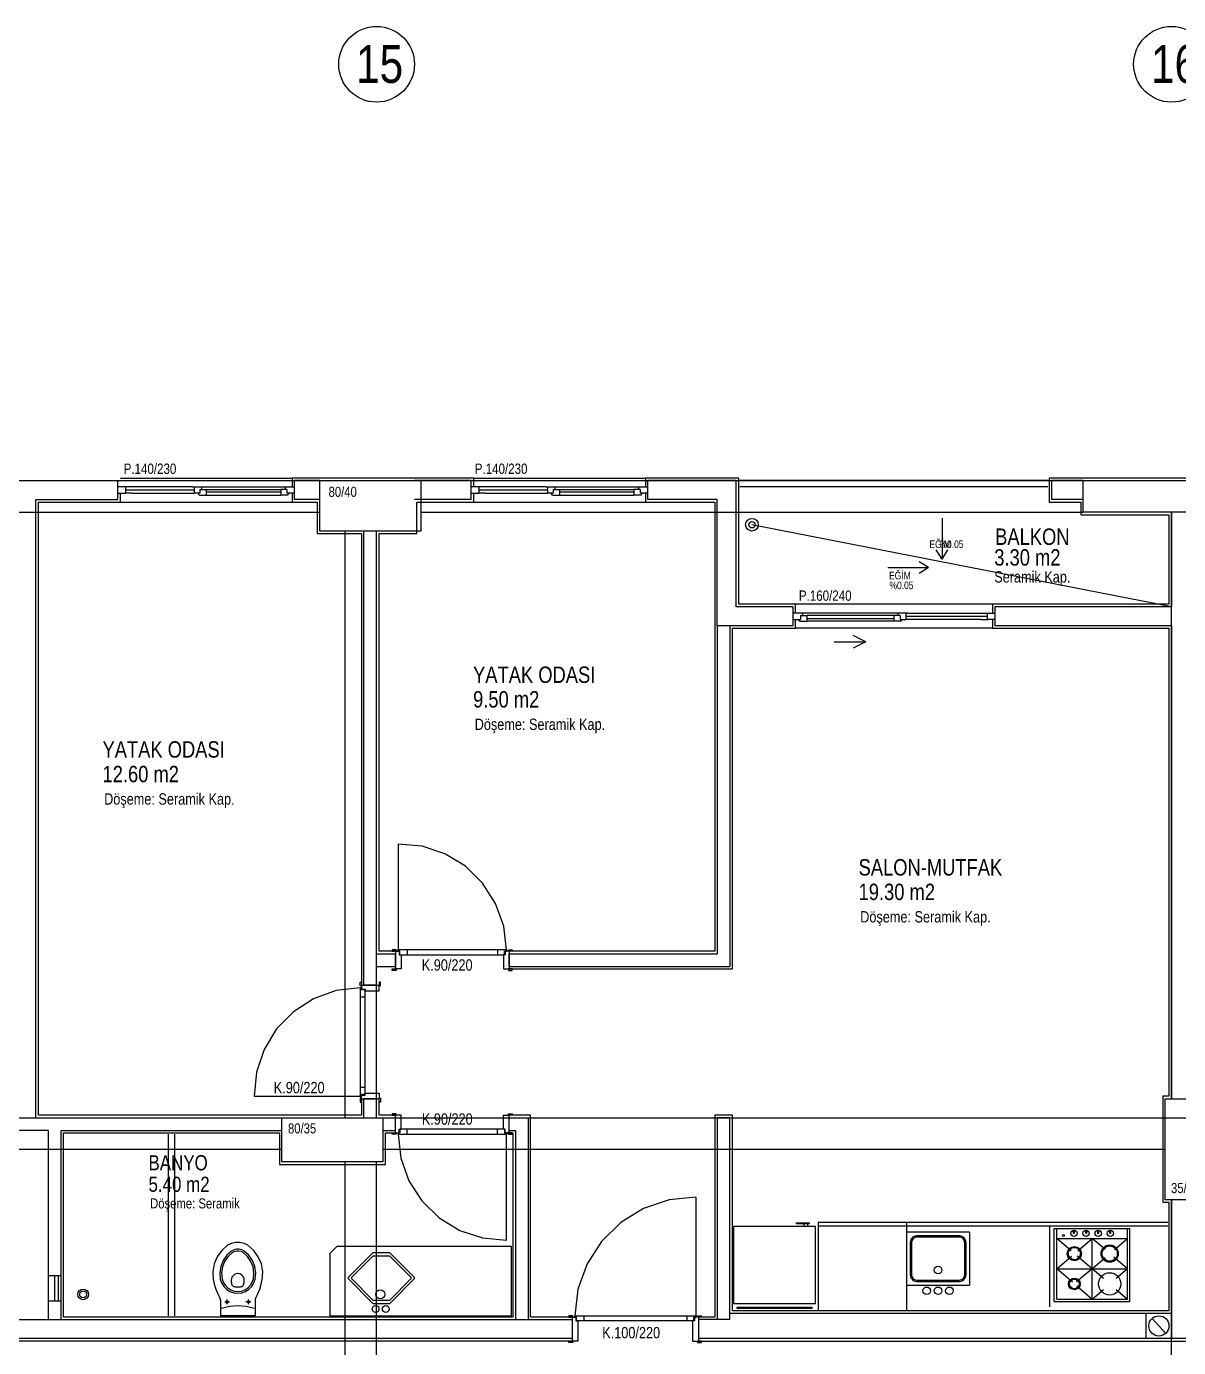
# Model space of a CAD drawing. Header units: centimetres. Extents: x 0 to 12847, y -30 to 2970.
# Drawn here: x 2202.2 to 2430.4, y 1356.9 to 1618.7 of the extents above; entities that cross this region are included whole.
import ezdxf

# ---------------------------------------------------------------- set-up
doc = ezdxf.new("R2010")
doc.units = ezdxf.units.CM
doc.layers.add('SCOTT-MIMARI', color=8, linetype='CONTINUOUS')
doc.styles.get("Standard").update_dxf_attribs({"font": 'arial.ttf', "width": 0.8})

msp = doc.modelspace()

# ---------------------------------------------------------------- linework, layer by layer
at = {"layer": 'SCOTT-MIMARI'}
for p, q in [((2235.05, 1527.47), (2220.3, 1527.47)), ((2221.8, 1527.47), (2221.8, 1526.22)), ((2235.42, 1526.84), (2221.8, 1526.84)), ((2235.05, 1527.47), (2236.92, 1527.47)), ((2235.42, 1527.47), (2235.42, 1526.22)), ((2236.55, 1526.97), (2237.8, 1526.97)), ((2236.55, 1526.97), (2236.55, 1526.22)), ((2236.92, 1526.97), (2236.92, 1527.47)), ((2237.8, 1526.97), (2252.55, 1526.97)), ((2237.8, 1526.97), (2237.8, 1525.84)), ((2252.55, 1526.4), (2237.8, 1526.4)), ((2253.8, 1526.97), (2252.55, 1526.97)), ((2252.55, 1526.97), (2252.55, 1525.84)), ((2253.42, 1527.47), (2253.42, 1526.97)), ((2253.42, 1527.47), (2255.3, 1527.47)), ((2253.8, 1526.97), (2253.8, 1526.22)), ((2305.05, 1527.47), (2290.3, 1527.47)), ((2291.8, 1527.47), (2291.8, 1526.22)), ((2305.42, 1526.84), (2291.8, 1526.84)), ((2305.05, 1527.47), (2306.92, 1527.47)), ((2305.42, 1527.47), (2305.42, 1526.22)), ((2306.55, 1526.97), (2307.8, 1526.97)), ((2306.55, 1526.97), (2306.55, 1526.22)), ((2306.92, 1526.97), (2306.92, 1527.47)), ((2307.8, 1526.97), (2322.55, 1526.97)), ((2307.8, 1526.97), (2307.8, 1525.84)), ((2322.55, 1526.4), (2307.8, 1526.4)), ((2323.8, 1526.97), (2322.55, 1526.97)), ((2322.55, 1526.97), (2322.55, 1525.84)), ((2323.42, 1527.47), (2323.42, 1526.97)), ((2323.42, 1527.47), (2325.3, 1527.47)), ((2323.8, 1526.97), (2323.8, 1526.22)), ((2220.3, 1526.22), (2221.8, 1526.22)), ((2223.05, 1526.22), (2221.64, 1526.22)), ((2223.05, 1526.22), (2235.42, 1526.22)), ((2236.55, 1526.22), (2235.42, 1526.22)), ((2236.39, 1525.84), (2237.8, 1525.84)), ((2237.8, 1525.84), (2252.55, 1525.84)), ((2253.96, 1525.84), (2252.55, 1525.84)), ((2255.3, 1526.22), (2253.8, 1526.22)), ((2290.3, 1526.22), (2291.8, 1526.22)), ((2293.05, 1526.22), (2291.64, 1526.22)), ((2293.05, 1526.22), (2305.42, 1526.22)), ((2306.55, 1526.22), (2305.42, 1526.22)), ((2306.39, 1525.84), (2307.8, 1525.84)), ((2307.8, 1525.84), (2322.55, 1525.84)), ((2323.96, 1525.84), (2322.55, 1525.84)), ((2325.3, 1526.22), (2323.8, 1526.22)), ((2355.92, 1502.47), (2354.05, 1502.47)), ((2354.05, 1501.22), (2355.55, 1501.22)), ((2355.39, 1500.84), (2356.8, 1500.84)), ((2355.55, 1501.97), (2356.8, 1501.97)), ((2355.55, 1501.97), (2355.55, 1501.22)), ((2355.92, 1502.47), (2355.92, 1501.97)), ((2374.05, 1501.97), (2356.8, 1501.97)), ((2356.8, 1501.97), (2356.8, 1500.84)), ((2356.8, 1501.4), (2374.05, 1501.4)), ((2374.05, 1500.84), (2356.8, 1500.84)), ((2375.3, 1501.97), (2374.05, 1501.97)), ((2374.05, 1501.97), (2374.05, 1500.84)), ((2375.46, 1500.84), (2374.05, 1500.84)), ((2376.8, 1502.47), (2374.92, 1502.47)), ((2374.92, 1501.97), (2374.92, 1502.47)), ((2375.3, 1501.97), (2375.3, 1501.22)), ((2375.3, 1501.22), (2376.42, 1501.22)), ((2376.42, 1502.47), (2376.42, 1501.22)), ((2376.42, 1501.84), (2392.55, 1501.84)), ((2391.3, 1501.22), (2376.42, 1501.22)), ((2376.8, 1502.47), (2394.05, 1502.47)), ((2391.3, 1501.22), (2392.71, 1501.22)), ((2392.55, 1502.47), (2392.55, 1501.22)), ((2394.05, 1501.22), (2392.55, 1501.22)), ((2275.8, 1456.71), (2275.8, 1435.72)), ((2275.44, 1435.71), (2274.67, 1435.71)), ((2274.67, 1435.71), (2274.67, 1435.47)), ((2274.67, 1435.47), (2275.44, 1435.47)), ((2275.3, 1435.47), (2275.3, 1431.97)), ((2275.3, 1435.47), (2276.05, 1435.47)), ((2275.44, 1435.47), (2275.44, 1435.71)), ((2297.3, 1435.72), (2275.8, 1435.72)), ((2275.8, 1435.47), (2275.8, 1435.72)), ((2276.18, 1435.48), (2275.8, 1435.48)), ((2276.05, 1435.47), (2276.05, 1434.72)), ((2276.05, 1434.72), (2276.42, 1434.72)), ((2276.18, 1434.75), (2276.18, 1435.48)), ((2276.18, 1434.75), (2296.92, 1434.75)), ((2276.42, 1434.72), (2276.42, 1431.97)), ((2277.58, 1435.72), (2277.58, 1434.75)), ((2295.51, 1435.72), (2295.51, 1434.75)), ((2296.67, 1434.72), (2296.67, 1431.97)), ((2297.05, 1434.72), (2296.67, 1434.72)), ((2296.92, 1434.75), (2296.92, 1435.48)), ((2296.92, 1435.48), (2297.3, 1435.48)), ((2297.8, 1435.47), (2297.05, 1435.47)), ((2297.05, 1435.47), (2297.05, 1434.72)), ((2297.3, 1435.47), (2297.3, 1435.72)), ((2297.66, 1435.71), (2298.42, 1435.71)), ((2297.66, 1435.47), (2297.66, 1435.71)), ((2298.42, 1435.47), (2297.66, 1435.47)), ((2297.8, 1435.47), (2297.8, 1431.97)), ((2298.42, 1435.71), (2298.42, 1435.47)), ((2274.66, 1431.68), (2274.66, 1431.97)), ((2274.66, 1431.97), (2275.44, 1431.97)), ((2275.44, 1431.68), (2274.66, 1431.68)), ((2276.42, 1431.97), (2275.3, 1431.97)), ((2275.44, 1431.97), (2275.44, 1431.68)), ((2296.67, 1431.97), (2297.8, 1431.97)), ((2297.66, 1431.97), (2297.66, 1431.68)), ((2298.44, 1431.97), (2297.66, 1431.97)), ((2297.66, 1431.68), (2298.44, 1431.68)), ((2298.44, 1431.68), (2298.44, 1431.97)), ((2268.3, 1428.58), (2268.3, 1429.34)), ((2268.3, 1429.34), (2268.55, 1429.34)), ((2268.55, 1428.58), (2268.3, 1428.58)), ((2268.3, 1428.22), (2268.3, 1406.72)), ((2268.55, 1428.22), (2268.3, 1428.22)), ((2268.53, 1427.84), (2268.53, 1428.22)), ((2269.26, 1427.84), (2268.53, 1427.84)), ((2268.55, 1429.34), (2268.55, 1428.58)), ((2268.55, 1428.72), (2268.55, 1427.97)), ((2268.55, 1428.72), (2272.05, 1428.72)), ((2268.55, 1427.97), (2269.3, 1427.97)), ((2269.26, 1407.1), (2269.26, 1427.84)), ((2269.3, 1427.97), (2269.3, 1427.59)), ((2269.3, 1427.59), (2272.05, 1427.59)), ((2272.34, 1429.35), (2272.05, 1429.35)), ((2272.05, 1429.35), (2272.05, 1428.58)), ((2272.05, 1427.59), (2272.05, 1428.72)), ((2272.05, 1428.58), (2272.34, 1428.58)), ((2272.34, 1428.58), (2272.34, 1429.35)), ((2268.3, 1426.43), (2269.26, 1426.43)), ((2268.3, 1408.5), (2269.26, 1408.5)), ((2247.3, 1406.72), (2268.3, 1406.72)), ((2268.55, 1406.72), (2268.3, 1406.72)), ((2268.3, 1406.36), (2268.3, 1405.59)), ((2268.55, 1406.36), (2268.3, 1406.36)), ((2268.53, 1407.1), (2268.53, 1406.72)), ((2269.26, 1407.1), (2268.53, 1407.1)), ((2268.55, 1406.97), (2269.3, 1406.97)), ((2268.55, 1406.22), (2268.55, 1406.97)), ((2268.55, 1405.59), (2268.55, 1406.36)), ((2268.55, 1406.22), (2272.05, 1406.22)), ((2269.3, 1406.97), (2269.3, 1407.34)), ((2269.3, 1407.34), (2272.05, 1407.34)), ((2272.05, 1407.34), (2272.05, 1406.22)), ((2272.05, 1406.36), (2272.34, 1406.36)), ((2272.05, 1405.58), (2272.05, 1406.36)), ((2272.34, 1406.36), (2272.34, 1405.58)), ((2268.3, 1405.59), (2268.55, 1405.59)), ((2272.34, 1405.58), (2272.05, 1405.58)), ((2274.66, 1403.25), (2274.66, 1402.97)), ((2275.44, 1403.25), (2274.66, 1403.25)), ((2275.44, 1402.97), (2275.44, 1403.25)), ((2297.66, 1402.97), (2297.66, 1403.25)), ((2297.66, 1403.25), (2298.44, 1403.25)), ((2298.44, 1403.25), (2298.44, 1402.97)), ((1675.3, 1402.47), (2729.05, 1402.47)), ((2274.66, 1402.97), (2275.44, 1402.97)), ((2276.42, 1402.97), (2275.3, 1402.97)), ((2275.3, 1399.47), (2275.3, 1402.97)), ((2276.42, 1400.22), (2276.42, 1402.97)), ((2296.67, 1402.97), (2297.8, 1402.97)), ((2296.67, 1400.22), (2296.67, 1402.97)), ((2298.44, 1402.97), (2297.66, 1402.97)), ((2297.8, 1399.47), (2297.8, 1402.97)), ((2274.67, 1399.47), (2275.44, 1399.47)), ((2274.67, 1399.22), (2274.67, 1399.47)), ((2275.44, 1399.22), (2274.67, 1399.22)), ((2275.3, 1399.47), (2276.05, 1399.47)), ((2275.44, 1399.47), (2275.44, 1399.22)), ((2275.8, 1399.47), (2275.8, 1399.22)), ((2276.18, 1399.45), (2275.8, 1399.45)), ((2275.8, 1399.22), (2297.3, 1399.22)), ((2276.05, 1399.47), (2276.05, 1400.22)), ((2276.05, 1400.22), (2276.42, 1400.22)), ((2296.92, 1400.18), (2276.18, 1400.18)), ((2276.18, 1400.18), (2276.18, 1399.45)), ((2277.58, 1399.22), (2277.58, 1400.18)), ((2295.51, 1399.22), (2295.51, 1400.18)), ((2297.05, 1400.22), (2296.67, 1400.22)), ((2296.92, 1400.18), (2296.92, 1399.45)), ((2296.92, 1399.45), (2297.3, 1399.45)), ((2297.05, 1399.47), (2297.05, 1400.22)), ((2297.8, 1399.47), (2297.05, 1399.47)), ((2297.3, 1399.47), (2297.3, 1399.22)), ((2297.3, 1378.22), (2297.3, 1399.22)), ((2298.42, 1399.47), (2297.66, 1399.47)), ((2297.66, 1399.47), (2297.66, 1399.22)), ((2297.66, 1399.22), (2298.42, 1399.22)), ((2298.42, 1399.22), (2298.42, 1399.47)), ((2334.8, 1386.71), (2334.8, 1363.22)), ((2342.27, 1380.93), (2342.27, 1365.68)), ((2354.77, 1381.68), (2357.27, 1381.68)), ((2354.77, 1381.43), (2354.77, 1381.68)), ((2357.27, 1381.43), (2354.77, 1381.43)), ((2356.27, 1380.93), (2356.27, 1381.43)), ((2357.02, 1380.93), (2357.02, 1381.43)), ((2357.27, 1381.68), (2357.27, 1381.43)), ((2358.52, 1365.68), (2358.52, 1380.93)), ((2359.05, 1381.8), (2428.3, 1381.8)), ((2376.55, 1379.8), (2376.55, 1369.3)), ((2389.05, 1379.8), (2376.55, 1379.8)), ((2389.05, 1379.8), (2389.05, 1369.3)), ((2405.8, 1366.05), (2405.8, 1380.55)), ((2405.8, 1380.55), (2420.8, 1380.55)), ((2406.3, 1366.55), (2406.3, 1380.55)), ((2409.66, 1379.56), (2409.66, 1380.17)), ((2409.79, 1380.17), (2409.79, 1379.56)), ((2412.06, 1379.56), (2412.06, 1380.17)), ((2412.19, 1380.17), (2412.19, 1379.56)), ((2414.45, 1379.56), (2414.45, 1380.17)), ((2414.59, 1380.17), (2414.59, 1379.56)), ((2416.85, 1379.56), (2416.85, 1380.17)), ((2416.98, 1380.17), (2416.98, 1379.56)), ((2420.3, 1378.55), (2420.3, 1380.55)), ((2377.3, 1377.8), (2377.3, 1371.3)), ((2377.55, 1377.8), (2377.55, 1371.3)), ((2387.05, 1379.05), (2378.55, 1379.05)), ((2387.05, 1378.8), (2378.55, 1378.8)), ((2388.05, 1377.8), (2388.05, 1371.3)), ((2388.3, 1377.8), (2388.3, 1371.3)), ((2409.19, 1376.08), (2406.3, 1378.55)), ((2406.3, 1378.55), (2420.3, 1378.55)), ((2409.79, 1379.56), (2409.66, 1379.56)), ((2410.46, 1376.12), (2413.3, 1378.55)), ((2412.19, 1379.56), (2412.06, 1379.56)), ((2415.88, 1376.35), (2413.3, 1378.55)), ((2413.3, 1366.55), (2413.3, 1378.55)), ((2414.59, 1379.56), (2414.45, 1379.56)), ((2416.98, 1379.56), (2416.85, 1379.56)), ((2417.75, 1376.36), (2420.3, 1378.55)), ((2420.3, 1366.55), (2420.3, 1378.55)), ((2406.3, 1372.55), (2409.23, 1375.06)), ((2413.3, 1372.55), (2410.38, 1375.06)), ((2413.3, 1372.55), (2415.92, 1374.79)), ((2420.3, 1372.55), (2417.65, 1374.83)), ((2409.41, 1369.89), (2406.3, 1372.55)), ((2406.3, 1372.55), (2420.3, 1372.55)), ((2413.3, 1372.55), (2410.25, 1369.93)), ((2415.55, 1370.63), (2413.3, 1372.55)), ((2420.3, 1372.55), (2418.06, 1370.63)), ((2376.55, 1369.3), (2389.05, 1369.3)), ((2378.55, 1370.3), (2387.05, 1370.3)), ((2378.55, 1370.05), (2387.05, 1370.05)), ((2410.26, 1369.17), (2413.3, 1366.55)), ((2243.51, 1368.99), (2244.59, 1368.99)), ((2406.3, 1366.55), (2420.3, 1366.55)), ((2413.3, 1366.55), (2415.55, 1368.47)), ((2418.06, 1368.47), (2420.3, 1366.55)), ((2240.61, 1366.36), (2240.61, 1363.22)), ((2241.46, 1365.97), (2242.43, 1365.97)), ((2241.92, 1365.5), (2241.92, 1366.43)), ((2246.64, 1365.97), (2245.66, 1365.97)), ((2246.18, 1365.5), (2246.18, 1366.43)), ((2247.48, 1366.36), (2247.48, 1363.22)), ((2342.27, 1365.68), (2358.52, 1365.68)), ((2343.02, 1364.93), (2357.77, 1364.93)), ((2343.02, 1364.68), (2343.02, 1364.93)), ((2357.77, 1364.68), (2343.02, 1364.68)), ((2357.77, 1364.93), (2357.77, 1364.68)), ((2405.8, 1366.05), (2420.8, 1366.05)), ((2247.48, 1363.22), (2240.61, 1363.22)), ((2310.44, 1363.21), (2309.67, 1363.21)), ((2309.67, 1363.21), (2309.67, 1362.97)), ((2309.67, 1362.97), (2310.44, 1362.97)), ((2310.3, 1362.97), (2311.05, 1362.97)), ((2310.3, 1362.97), (2310.3, 1358.22)), ((2310.44, 1362.97), (2310.44, 1363.21)), ((2310.8, 1363.22), (2334.8, 1363.22)), ((2310.8, 1362.97), (2310.8, 1363.22)), ((2311.18, 1362.98), (2310.8, 1362.98)), ((2311.05, 1362.97), (2311.05, 1362.22)), ((2311.05, 1362.22), (2311.42, 1362.22)), ((2311.18, 1362.25), (2311.18, 1362.98)), ((2334.42, 1362.25), (2311.18, 1362.25)), ((2311.42, 1362.22), (2311.42, 1358.22)), ((2312.58, 1363.22), (2312.58, 1362.25)), ((2333.01, 1363.22), (2333.01, 1362.25)), ((2334.55, 1362.22), (2334.17, 1362.22)), ((2334.17, 1362.22), (2334.17, 1358.22)), ((2334.42, 1362.98), (2334.8, 1362.98)), ((2334.42, 1362.25), (2334.42, 1362.98)), ((2334.55, 1362.97), (2334.55, 1362.22)), ((2335.3, 1362.97), (2334.55, 1362.97)), ((2334.8, 1362.97), (2334.8, 1363.22)), ((2335.16, 1363.21), (2335.92, 1363.21)), ((2335.16, 1362.97), (2335.16, 1363.21)), ((2335.92, 1362.97), (2335.16, 1362.97)), ((2335.3, 1362.97), (2335.3, 1358.22)), ((2335.92, 1363.21), (2335.92, 1362.97)), ((2309.66, 1357.93), (2309.66, 1358.22)), ((2309.66, 1358.22), (2310.44, 1358.22)), ((2310.44, 1357.93), (2309.66, 1357.93)), ((2311.42, 1358.22), (2310.3, 1358.22)), ((2310.44, 1358.22), (2310.44, 1357.93)), ((2334.17, 1358.22), (2335.3, 1358.22)), ((2335.16, 1358.22), (2335.16, 1357.93)), ((2335.94, 1358.22), (2335.16, 1358.22)), ((2335.16, 1357.93), (2335.94, 1357.93)), ((2335.94, 1357.93), (2335.94, 1358.22))]:
    msp.add_line(p, q, dxfattribs=at)
for points in [[(2220.8, 1529.22), (2254.8, 1529.22)], [(2290.8, 1527.47), (2290.8, 1529.22), (2254.8, 1529.22), (2254.8, 1527.47)], [(2290.8, 1529.22), (2324.8, 1529.22)], [(2354.55, 1502.47), (2354.55, 1504.22), (2343.3, 1504.22), (2343.3, 1529.22), (2324.8, 1529.22), (2324.8, 1527.47)], [(2468.3, 1502.47), (2468.3, 1504.22), (2433.3, 1504.22), (2433.3, 1521.97), (2449.55, 1521.97), (2449.55, 1524.47), (2455.8, 1524.47), (2455.8, 1529.22), (2404.8, 1529.22), (2404.8, 1524.47), (2411.05, 1524.47), (2411.05, 1521.97), (2428.55, 1521.97), (2428.55, 1504.22), (2393.55, 1504.22), (2393.55, 1502.47)], [(2145.3, 1528.72), (2260.3, 1528.72)], [(2184.05, 1528.72), (2220.3, 1528.72)], [(2220.3, 1524.97), (2220.3, 1528.72)], [(2236.92, 1527.47), (2253.42, 1527.47)], [(2255.3, 1524.97), (2255.3, 1528.72)], [(2260.3, 1528.72), (2255.3, 1528.72)], [(2260.3, 1528.72), (2280.3, 1528.72), (2280.3, 1518.72), (2260.3, 1518.72), (2260.3, 1528.72)], [(2290.3, 1528.72), (2279.05, 1528.72)], [(2280.3, 1528.72), (2411.55, 1528.72)], [(2290.3, 1524.97), (2290.3, 1528.72)], [(2306.92, 1527.47), (2323.42, 1527.47)], [(2325.3, 1524.97), (2325.3, 1528.72)], [(2342.8, 1528.72), (2325.3, 1528.72)], [(2342.8, 1503.72), (2342.8, 1528.72)], [(2404.55, 1528.72), (2343.55, 1528.72)], [(2404.55, 1527.47), (2343.55, 1527.47)], [(2405.3, 1528.72), (2405.3, 1524.97)], [(2411.55, 1528.72), (2405.3, 1528.72)], [(2411.55, 1528.72), (2449.05, 1528.72), (2449.05, 1522.47), (2411.55, 1522.47), (2411.55, 1528.72)], [(2204.05, 1524.97), (2220.3, 1524.97)], [(2204.05, 1402.47), (2204.05, 1524.97)], [(2268.55, 1406.22), (2268.55, 1402.97), (2204.55, 1402.97), (2204.55, 1524.47), (2220.8, 1524.47), (2220.8, 1526.22)], [(2220.8, 1524.47), (2254.8, 1524.47)], [(2236.39, 1525.84), (2236.17, 1526.22)], [(2253.96, 1525.84), (2254.17, 1526.22)], [(2254.8, 1526.22), (2254.8, 1524.47), (2259.8, 1524.47), (2259.8, 1518.22), (2268.55, 1518.22), (2268.55, 1428.72)], [(2260.3, 1524.97), (2255.3, 1524.97)], [(2275.3, 1435.47), (2272.05, 1435.47), (2272.05, 1518.22), (2279.55, 1518.22), (2279.55, 1524.47), (2290.8, 1524.47), (2290.8, 1526.22)], [(2290.3, 1524.97), (2279.05, 1524.97)], [(2290.8, 1524.47), (2324.8, 1524.47)], [(2324.8, 1526.22), (2324.8, 1524.47), (2338.55, 1524.47), (2338.55, 1435.47), (2297.8, 1435.47)], [(2306.39, 1525.84), (2306.17, 1526.22)], [(2323.96, 1525.84), (2324.17, 1526.22)], [(2339.05, 1524.97), (2325.3, 1524.97)], [(2339.05, 1499.97), (2339.05, 1524.97)], [(2411.55, 1524.97), (2405.3, 1524.97)], [(2145.3, 1522.47), (2260.3, 1522.47)], [(2280.3, 1522.47), (2411.55, 1522.47)], [(2383.58, 1521.25), (2383.58, 1513.17)], [(2429.05, 1406.22), (2429.05, 1522.47)], [(2429.05, 1522.47), (2429.05, 1503.72)], [(2265.3, 1402.47), (2265.3, 1518.72)], [(2269.05, 1428.72), (2269.05, 1518.72)], [(2271.55, 1402.47), (2271.55, 1518.72)], [(2271.55, 1434.97), (2271.55, 1518.72)], [(2429.05, 1503.72), (2345.92, 1519.97)], [(2383.58, 1513.17), (2382.41, 1515.02)], [(2383.58, 1513.17), (2384.75, 1515.02)], [(2372.83, 1511.47), (2380.91, 1511.47)], [(2380.91, 1511.47), (2379.06, 1512.64)], [(2380.91, 1511.47), (2379.06, 1510.31)], [(2354.05, 1503.72), (2342.8, 1503.72)], [(2354.05, 1503.72), (2354.05, 1499.97)], [(2393.55, 1504.22), (2354.55, 1504.22)], [(2429.05, 1503.72), (2394.05, 1503.72)], [(2394.05, 1503.72), (2394.05, 1499.97)], [(2297.8, 1431.97), (2342.05, 1431.97), (2342.05, 1499.47), (2354.55, 1499.47), (2354.55, 1501.22)], [(2393.55, 1501.22), (2393.55, 1499.47), (2428.55, 1499.47), (2428.55, 1406.72), (2427.3, 1406.72), (2427.3, 1385.72), (2428.55, 1385.72), (2428.55, 1364.22), (2342.05, 1364.22), (2342.05, 1402.97), (2338.55, 1402.97), (2338.55, 1362.97), (2335.3, 1362.97)], [(2355.39, 1500.84), (2355.17, 1501.22)], [(2374.92, 1502.47), (2355.92, 1502.47)], [(2375.46, 1500.84), (2375.67, 1501.22)], [(2354.05, 1499.97), (2339.05, 1499.97)], [(2339.05, 1499.97), (2339.05, 1434.97)], [(2341.55, 1499.97), (2341.55, 1432.47)], [(2393.55, 1499.47), (2354.55, 1499.47)], [(2368.49, 1496.8), (2365.99, 1498.05)], [(2429.05, 1499.97), (2394.05, 1499.97)], [(2429.05, 1499.97), (2429.05, 1406.22)], [(2362.24, 1496.8), (2368.49, 1496.8)], [(2368.49, 1496.8), (2365.99, 1495.55)], [(2297.3, 1435.72), (2296.74, 1440.45), (2295.13, 1444.94), (2292.56, 1448.96), (2289.15, 1452.29), (2285.07, 1454.77), (2280.55, 1456.27), (2275.8, 1456.71)], [(2271.55, 1434.97), (2275.3, 1434.97)], [(2275.3, 1432.47), (2275.3, 1434.97)], [(2275.57, 1435.61), (2275.72, 1435.61), (2275.57, 1435.61)], [(2297.8, 1434.97), (2339.05, 1434.97)], [(2297.8, 1432.47), (2297.8, 1434.97)], [(2271.55, 1428.72), (2271.55, 1432.47)], [(2271.55, 1432.47), (2275.3, 1432.47)], [(2271.55, 1428.72), (2271.55, 1432.47), (2275.3, 1432.47)], [(2297.8, 1432.47), (2341.55, 1432.47)], [(2268.3, 1428.22), (2263.56, 1427.66), (2259.07, 1426.05), (2255.06, 1423.48), (2251.73, 1420.07), (2249.25, 1415.99), (2247.75, 1411.47), (2247.3, 1406.72)], [(2271.55, 1428.72), (2269.05, 1428.72)], [(2268.4, 1406.48), (2268.4, 1406.64), (2268.4, 1406.48)], [(2269.05, 1402.47), (2269.05, 1406.22)], [(2271.55, 1406.22), (2269.05, 1406.22)], [(2271.55, 1402.47), (2271.55, 1406.22)], [(2275.3, 1402.97), (2272.05, 1402.97), (2272.05, 1406.22)], [(2427.8, 1406.22), (2436.55, 1406.22), (2436.55, 1386.22), (2427.8, 1386.22), (2427.8, 1406.22)], [(2151.55, 1402.47), (2252.8, 1402.47)], [(2204.05, 1402.47), (2252.8, 1402.47)], [(2252.8, 1402.47), (2272.8, 1402.47), (2272.8, 1393.72), (2252.8, 1393.72), (2252.8, 1402.47)], [(2272.8, 1402.47), (2427.8, 1402.47)], [(2272.8, 1402.47), (2275.3, 1402.47)], [(2275.3, 1399.97), (2275.3, 1402.47)], [(2310.3, 1362.97), (2302.05, 1362.97), (2302.05, 1402.97), (2297.8, 1402.97)], [(2297.8, 1402.47), (2301.55, 1402.47)], [(2297.8, 1399.97), (2297.8, 1402.47)], [(2301.55, 1402.47), (2301.55, 1362.47)], [(2341.55, 1362.47), (2341.55, 1402.47), (2339.05, 1402.47), (2339.05, 1362.47)], [(2206.55, 1399.97), (2197.8, 1399.97)], [(2206.55, 1362.47), (2206.55, 1399.97)], [(2209.05, 1362.47), (2209.05, 1399.97)], [(2209.05, 1399.97), (2252.8, 1399.97)], [(2297.8, 1399.47), (2298.55, 1399.47), (2298.55, 1362.97), (2209.55, 1362.97), (2209.55, 1399.47), (2252.3, 1399.47), (2252.3, 1393.22), (2273.3, 1393.22), (2273.3, 1399.47), (2275.3, 1399.47)], [(2230.3, 1363.22), (2230.3, 1399.22)], [(2231.55, 1363.22), (2231.55, 1399.22)], [(2272.8, 1399.97), (2275.3, 1399.97)], [(2275.8, 1399.22), (2276.36, 1394.48), (2277.96, 1389.99), (2280.54, 1385.98), (2283.95, 1382.64), (2288.02, 1380.16), (2292.55, 1378.66), (2297.3, 1378.22)], [(2297.53, 1399.32), (2297.38, 1399.32), (2297.53, 1399.32)], [(2297.8, 1399.97), (2299.05, 1399.97)], [(2299.05, 1399.97), (2299.05, 1362.47)], [(2151.55, 1396.22), (2252.8, 1396.22)], [(2272.8, 1396.22), (2427.8, 1396.22)], [(2265.3, 1291.22), (2265.3, 1393.72)], [(2271.55, 1291.22), (2271.55, 1393.72)], [(2334.8, 1386.71), (2329.5, 1386.18), (2324.46, 1384.48), (2319.93, 1381.7), (2316.13, 1377.98), (2313.25, 1373.5), (2311.45, 1368.5), (2310.8, 1363.22)], [(2429.05, 1298.72), (2429.05, 1386.22)], [(2429.05, 1386.22), (2429.05, 1363.72)], [(2358.52, 1380.93), (2342.27, 1380.93)], [(2359.05, 1381.8), (2359.05, 1364.22)], [(2359.05, 1381.05), (2428.3, 1381.05)], [(2376.55, 1381.8), (2376.55, 1364.22)], [(2404.95, 1364.97), (2404.95, 1381.05)], [(2420.8, 1366.05), (2420.8, 1380.55)], [(2242.04, 1377.2), (2240.88, 1376.18), (2239.98, 1374.92), (2239.38, 1373.5), (2239.11, 1371.97), (2239.19, 1370.43)], [(2246.06, 1377.2), (2245.3, 1377.58), (2244.47, 1377.77), (2243.62, 1377.77), (2242.8, 1377.58), (2242.04, 1377.2)], [(2248.9, 1370.43), (2248.99, 1371.97), (2248.72, 1373.5), (2248.12, 1374.92), (2247.22, 1376.18), (2246.06, 1377.2)], [(2378.55, 1379.05), (2378.27, 1379.02), (2378.01, 1378.93), (2377.77, 1378.78), (2377.57, 1378.58), (2377.42, 1378.34), (2377.33, 1378.08), (2377.3, 1377.8)], [(2378.55, 1378.8), (2378.33, 1378.78), (2378.11, 1378.7), (2377.92, 1378.58), (2377.77, 1378.43), (2377.65, 1378.24), (2377.57, 1378.02), (2377.55, 1377.8)], [(2388.3, 1377.8), (2388.27, 1378.08), (2388.17, 1378.34), (2388.03, 1378.58), (2387.83, 1378.78), (2387.59, 1378.93), (2387.33, 1379.02), (2387.05, 1379.05)], [(2388.05, 1377.8), (2388.02, 1378.02), (2387.95, 1378.24), (2387.83, 1378.43), (2387.67, 1378.58), (2387.48, 1378.7), (2387.27, 1378.78), (2387.05, 1378.8)], [(2242.8, 1376.06), (2241.86, 1375.21), (2241.13, 1374.17), (2240.66, 1372.99), (2240.48, 1371.74), (2240.58, 1370.47)], [(2243.01, 1375.77), (2242.13, 1374.97), (2241.45, 1374), (2241.01, 1372.9), (2240.83, 1371.73), (2240.93, 1370.54)], [(2245.29, 1376.06), (2244.82, 1376.29), (2244.31, 1376.4), (2243.79, 1376.4), (2243.28, 1376.29), (2242.8, 1376.06)], [(2245.1, 1375.76), (2244.7, 1375.95), (2244.27, 1376.05), (2243.83, 1376.05), (2243.39, 1375.95), (2242.99, 1375.76)], [(2247.16, 1370.54), (2247.26, 1371.73), (2247.09, 1372.9), (2246.65, 1374), (2245.97, 1374.97), (2245.09, 1375.77)], [(2247.51, 1370.47), (2247.62, 1371.74), (2247.43, 1372.99), (2246.96, 1374.17), (2246.24, 1375.21), (2245.29, 1376.06)], [(2298.3, 1376.97), (2263.69, 1376.97), (2262.3, 1375.57), (2262.3, 1363.22), (2298.3, 1363.22), (2298.3, 1376.97), (2298.3, 1376.97)], [(2265.93, 1370.81), (2265.93, 1370.59), (2270.83, 1365.68), (2274.18, 1365.68), (2279.08, 1370.59), (2279.08, 1370.81), (2274.18, 1375.71), (2270.83, 1375.71), (2265.93, 1370.81)], [(2266.6, 1370.81), (2266.6, 1370.59), (2270.83, 1366.35), (2274.18, 1366.35), (2278.41, 1370.59), (2278.41, 1370.81), (2274.18, 1375.04), (2270.83, 1375.04), (2266.6, 1370.81)], [(2206.55, 1371.22), (2209.05, 1371.22)], [(2207.8, 1366.22), (2207.8, 1371.22)], [(2208.55, 1366.22), (2208.55, 1371.22)], [(2239.18, 1370.48), (2239.39, 1369.48), (2239.68, 1368.5), (2240.07, 1367.55), (2240.54, 1366.64)], [(2240.58, 1370.48), (2240.84, 1369.73), (2241.27, 1369.05), (2241.83, 1368.49), (2242.5, 1368.06), (2243.26, 1367.79), (2244.05, 1367.7)], [(2240.93, 1370.56), (2241.17, 1369.88), (2241.55, 1369.27), (2242.05, 1368.76), (2242.66, 1368.38), (2243.34, 1368.14), (2244.05, 1368.06)], [(2244.04, 1371.58), (2243.75, 1371.54), (2243.48, 1371.45), (2243.24, 1371.3), (2243.04, 1371.09), (2242.89, 1370.85), (2242.79, 1370.58), (2242.76, 1370.3)], [(2242.77, 1370.4), (2242.76, 1370.19), (2242.77, 1369.97), (2242.8, 1369.75), (2242.83, 1369.53)], [(2242.83, 1369.53), (2242.88, 1369.39), (2242.97, 1369.25), (2243.07, 1369.14), (2243.21, 1369.06), (2243.35, 1369.01), (2243.51, 1368.99)], [(2244.04, 1368.06), (2244.76, 1368.14), (2245.44, 1368.38), (2246.04, 1368.76), (2246.55, 1369.27), (2246.93, 1369.88), (2247.17, 1370.56)], [(2244.05, 1367.7), (2244.84, 1367.79), (2245.59, 1368.06), (2246.27, 1368.49), (2246.83, 1369.05), (2247.25, 1369.73), (2247.52, 1370.48)], [(2245.33, 1370.3), (2245.3, 1370.58), (2245.21, 1370.85), (2245.06, 1371.09), (2244.85, 1371.3), (2244.61, 1371.45), (2244.34, 1371.54), (2244.06, 1371.58)], [(2244.59, 1368.99), (2244.74, 1369.01), (2244.89, 1369.06), (2245.02, 1369.14), (2245.13, 1369.25), (2245.21, 1369.39), (2245.26, 1369.53)], [(2245.26, 1369.53), (2245.3, 1369.75), (2245.32, 1369.97), (2245.33, 1370.19), (2245.33, 1370.4)], [(2247.56, 1366.64), (2248.03, 1367.55), (2248.41, 1368.5), (2248.71, 1369.48), (2248.91, 1370.48)], [(2377.3, 1371.3), (2377.33, 1371.02), (2377.42, 1370.76), (2377.57, 1370.52), (2377.77, 1370.32), (2378.01, 1370.18), (2378.27, 1370.08), (2378.55, 1370.05)], [(2377.55, 1371.3), (2377.57, 1371.08), (2377.65, 1370.87), (2377.77, 1370.68), (2377.92, 1370.52), (2378.11, 1370.4), (2378.33, 1370.33), (2378.55, 1370.3)], [(2387.05, 1370.3), (2387.27, 1370.33), (2387.48, 1370.4), (2387.67, 1370.52), (2387.83, 1370.68), (2387.95, 1370.87), (2388.02, 1371.08), (2388.05, 1371.3)], [(2387.05, 1370.05), (2387.33, 1370.08), (2387.59, 1370.18), (2387.83, 1370.32), (2388.03, 1370.52), (2388.17, 1370.76), (2388.27, 1371.02), (2388.3, 1371.3)], [(2240.61, 1366.36), (2240.61, 1366.44), (2240.59, 1366.51), (2240.57, 1366.57), (2240.54, 1366.64)], [(2247.56, 1366.64), (2247.53, 1366.57), (2247.5, 1366.51), (2247.49, 1366.44), (2247.48, 1366.36)], [(2206.55, 1366.22), (2209.05, 1366.22)], [(2247.29, 1364.68), (2245.69, 1365.05), (2244.05, 1365.17), (2242.41, 1365.05), (2240.8, 1364.68)], [(2094.05, 1362.47), (2310.3, 1362.47)], [(2310.3, 1362.47), (2310.3, 1358.72)], [(2335.03, 1363.11), (2334.88, 1363.11), (2335.03, 1363.11)], [(2341.55, 1362.47), (2335.3, 1362.47)], [(2335.3, 1362.47), (2335.3, 1358.72)], [(2341.55, 1363.72), (2429.05, 1363.72)], [(2429.05, 1363.72), (2429.05, 1358.72), (2424.05, 1358.72), (2424.05, 1363.72), (2429.05, 1363.72)], [(2427.91, 1359.75), (2425.19, 1362.68)], [(2310.3, 1358.72), (2094.05, 1358.72)], [(2526.55, 1358.72), (2335.3, 1358.72)], [(2310.3, 1358.22), (2094.05, 1358.22)], [(2335.3, 1358.22), (2526.55, 1358.22)]]:
    msp.add_lwpolyline(points, dxfattribs=at)
for centre, radius in [((2271.55, 1611.22), 7.5), ((2429.05, 1611.22), 7.5), ((2345.92, 1519.97), 1.25), ((2345.92, 1519.97), 0.625), ((2409.73, 1379.55), 0.625), ((2412.12, 1379.55), 0.625), ((2414.52, 1379.55), 0.625), ((2416.92, 1379.55), 0.625), ((2407.66, 1379.16), 0.188), ((2416.8, 1375.55), 1.71), ((2416.8, 1375.55), 1.51), ((2409.8, 1375.55), 1.41), ((2409.8, 1375.55), 1.21), ((2382.8, 1372.3), 0.75), ((2409.8, 1369.55), 1.16), ((2409.8, 1369.55), 0.96), ((2416.8, 1369.55), 2.21), ((2213.42, 1367.47), 1.06), ((2213.42, 1367.47), 0.688), ((2272.3, 1367.47), 0.891), ((2380.55, 1368.18), 0.75), ((2382.8, 1368.18), 0.75), ((2385.05, 1368.18), 0.75), ((2241.92, 1365.97), 0.206), ((2246.18, 1365.97), 0.206), ((2271.36, 1364.57), 0.668), ((2273.37, 1364.57), 0.668), ((2426.55, 1361.22), 2)]:
    msp.add_circle(centre, radius, dxfattribs=at)

# ---------------------------------------------------------------- texts
at = {"layer": 'SCOTT-MIMARI', "width": 0.8}
for s, height, p in [('15', 7.5, (2267.49, 1607.52)), ('16', 7.5, (2424.99, 1607.52)), ('P.140/230', 2.048, (2221.44, 1530.05)), ('P.140/230', 2.048, (2291.01, 1530.05)), ('80/40', 2, (2262.04, 1525.5)), ('BALKON', 3.25, (2394.11, 1515.98)), ('EĞİM', 1.5, (2381.08, 1515.36)), ('%%%0.05', 1.5, (2383.08, 1515.36)), ('3.30 m2', 3.25, (2393.93, 1511.88)), ('EĞİM', 1.5, (2373.08, 1509.15)), ('Seramik Kap.', 2.25, (2393.93, 1508.52)), ('%%%0.05', 1.5, (2373.17, 1507.21)), ('P.160/240', 2.048, (2355.22, 1504.9)), ('YATAK ODASI', 3.25, (2290.67, 1488.63)), ('9.50 m2', 3.25, (2290.67, 1483.76)), ('Döşeme: Seramik Kap.', 2.25, (2290.99, 1479.31)), ('YATAK ODASI', 3.25, (2217.25, 1473.83)), ('12.60 m2', 3.25, (2217.25, 1468.95)), ('Döşeme: Seramik Kap.', 2.25, (2217.57, 1464.51)), ('SALON-MUTFAK', 3.25, (2367.05, 1450.47)), ('19.30 m2', 3.25, (2367.05, 1445.6)), ('Döşeme: Seramik Kap.', 2.25, (2367.37, 1441.16)), ('K.90/220', 2.25, (2280.5, 1431.62)), ('K.90/220', 2.25, (2251.18, 1407.32)), ('K.90/220', 2.25, (2280.52, 1401.09)), ('80/35', 2, (2254, 1399.36)), ('BANYO', 3, (2226.36, 1392.05)), ('5.40 m2', 3, (2226.36, 1387.79)), ('35/80', 2, (2428.95, 1387.54)), ('Döşeme: Seramik', 2, (2226.68, 1384.5)), ('K.100/220', 2.25, (2316.26, 1358.76))]:
    msp.add_text(s, height=height, dxfattribs=at).set_placement(p)

doc.saveas('drawing.dxf')
